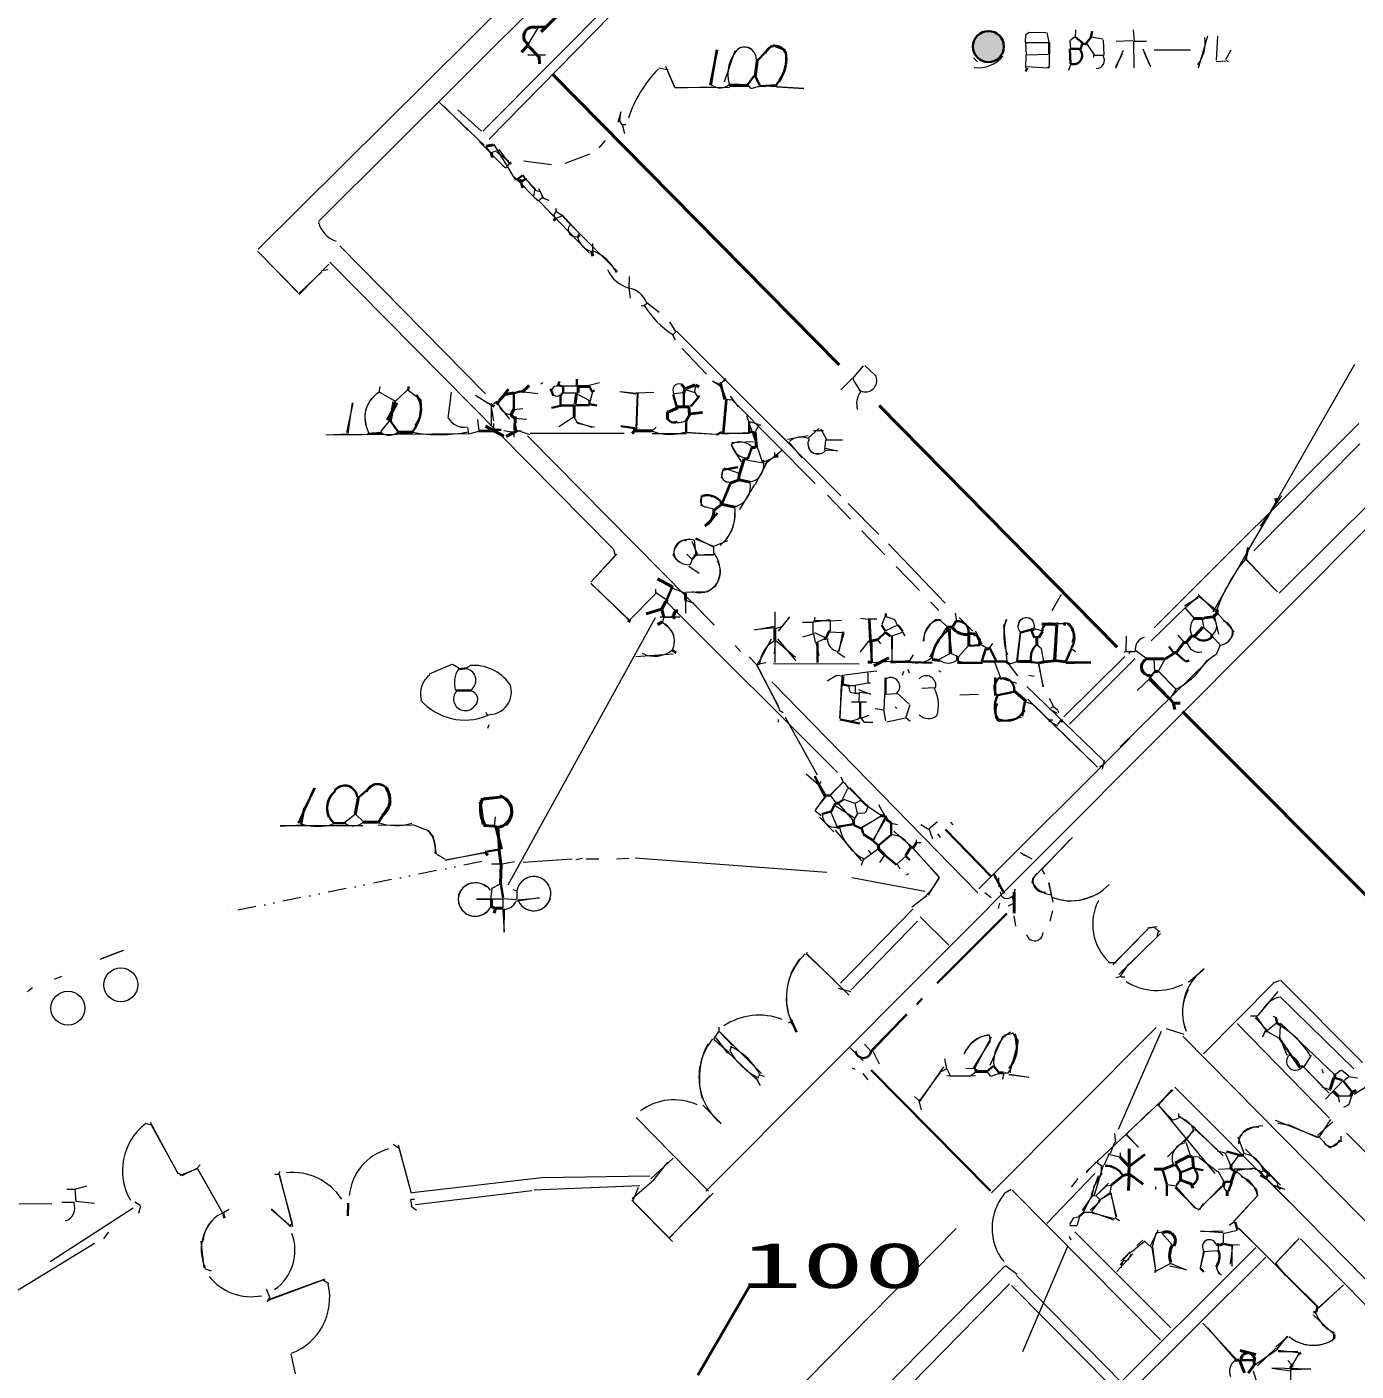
# Model space of a CAD drawing. Header units: millimetres. Extents: x -23299 to 140949, y -27274 to 87783.
# Drawn here: x 63551 to 81424, y 36612 to 54684 of the extents above; entities that cross this region are included whole.
import ezdxf

# ---------------------------------------------------------------- set-up
doc = ezdxf.new("R2010")
doc.units = ezdxf.units.MM
doc.linetypes.add('DASHED', pattern=[666.674799, 446.523571, -220.151228])
doc.linetypes.add('PHANTOM', pattern=[620.047203, 246.784465, -124.420913, 0, -124.420913, 0, -124.420913])
for name, color, linetype, lineweight in [('A_DASHED', 8, 'DASHED', 18), ('A_MED', 9, 'CONTINUOUS', 20), ('A_THIN', 8, 'CONTINUOUS', 15), ('CHECK', 2, 'CONTINUOUS', 35), ('L_PHANTOM', 34, 'PHANTOM', 9), ('P_NOMARK', 6, 'CONTINUOUS', 35), ('P_R', 5, 'CONTINUOUS', 40), ('P_R_MARK', 5, 'CONTINUOUS', 25), ('P_SIZE', 140, 'CONTINUOUS', 13), ('SYM', 4, 'CONTINUOUS', 25), ('TEXT_SHAPE', 7, 'CONTINUOUS', 30)]:
    doc.layers.add(name, color=color, linetype=linetype, lineweight=lineweight)
doc.styles.add('JP', font='msgothic.ttc')

msp = doc.modelspace()

# ---------------------------------------------------------------- hatches: boundary and pattern name
at = {"layer": 'TEXT_SHAPE'}
h = msp.add_hatch(color=7, dxfattribs=at)
h.dxf.hatch_style = 1
edge = h.paths.add_edge_path()
edge.add_arc((76480, 54419), 209, 0, 360)

# ---------------------------------------------------------------- linework, layer by layer
at = {"layer": 'A_DASHED', "lineweight": 15}
for p, q in [((69168, 53610), (70631, 52138)), ((74315, 48388), (75814, 46836))]:
    msp.add_line(p, q, dxfattribs=at)
at = {"layer": 'A_MED', "lineweight": 20}
for p, q in [((70422, 54673), (70302, 54470)), ((73070, 54362), (72925, 53940)), ((78708, 54374), (79199, 54374)), ((72172, 54101), (72053, 54129)), ((72139, 54155), (72264, 53868)), ((72264, 53868), (72169, 54086)), ((72269, 53867), (72761, 53879)), ((72997, 53867), (72269, 53870)), ((73249, 53895), (73282, 53861)), ((73287, 53857), (73407, 53886)), ((73400, 53896), (73997, 53862)), ((73640, 53878), (73996, 53858)), ((71538, 53541), (71499, 53398)), ((71534, 53541), (71518, 53422)), ((71519, 53420), (71553, 53369)), ((71555, 53371), (71606, 53371)), ((71556, 53371), (71585, 53250)), ((69716, 53075), (69784, 52990)), ((70124, 52623), (69834, 53105)), ((69942, 52825), (69991, 52788)), ((70228, 52884), (70603, 52836)), ((70187, 52638), (70215, 52520)), ((70220, 52694), (70253, 52643)), ((70383, 52489), (70451, 52473)), ((71115, 51642), (70440, 52340)), ((70479, 52388), (70445, 52354)), ((70481, 52396), (70569, 52351)), ((70485, 52388), (70570, 52353)), ((70657, 52249), (70673, 52198)), ((70633, 52162), (70653, 52112)), ((70745, 52153), (70865, 52019)), ((70991, 51894), (70747, 52159)), ((71158, 51771), (71158, 51669)), ((67609, 51495), (67213, 51087)), ((71643, 51174), (71662, 51039)), ((73978, 48898), (72675, 50203)), ((72772, 49926), (72870, 49861)), ((72772, 49921), (72875, 49875)), ((68293, 49774), (68497, 49658)), ((68667, 49807), (68493, 49641)), ((68679, 49800), (68853, 49672)), ((69258, 49773), (69211, 49424)), ((71522, 49781), (71742, 49758)), ((71523, 49784), (71741, 49752)), ((71756, 49762), (71741, 49285)), ((71764, 49757), (71748, 49268)), ((72386, 49766), (72250, 49751)), ((72417, 49804), (72520, 49772)), ((72525, 49781), (72576, 49696)), ((73009, 49721), (73114, 49575)), ((67933, 49627), (67849, 49229)), ((67926, 49628), (67866, 49220)), ((69247, 49695), (69211, 49424)), ((72574, 49692), (72500, 49612)), ((74152, 48546), (73033, 49669)), ((68424, 49383), (68308, 49244)), ((73436, 48845), (73231, 49455)), ((73267, 49378), (73385, 49341)), ((69487, 49212), (67572, 49195)), ((67878, 49210), (67572, 49195)), ((67877, 49210), (68131, 49203)), ((69625, 49243), (69489, 49211)), ((71583, 49218), (70317, 49218)), ((72892, 49221), (73265, 49223)), ((72897, 49212), (73265, 49232)), ((74056, 49154), (74201, 49283)), ((74129, 49256), (74264, 49256)), ((74228, 49276), (74303, 49135)), ((73016, 49071), (73155, 48839)), ((73322, 49106), (73032, 49092)), ((73713, 48993), (73475, 48807)), ((74289, 49133), (74277, 48996)), ((74280, 48999), (74450, 48989)), ((74290, 49021), (74450, 48983)), ((74293, 49132), (74518, 49132)), ((74297, 49132), (74518, 49132)), ((81474, 49079), (80047, 47640)), ((73243, 48861), (73429, 48827)), ((73494, 48817), (73346, 48531)), ((73606, 48901), (73468, 48838)), ((72910, 48724), (72885, 48623)), ((73130, 48682), (72929, 48751)), ((73333, 48534), (73132, 48196)), ((72617, 48383), (72619, 48247)), ((74596, 48278), (75008, 47860)), ((80347, 48283), (79988, 47677)), ((80422, 48379), (80136, 47974)), ((72633, 48246), (72788, 48205)), ((72494, 47769), (72571, 47579)), ((72525, 47787), (72546, 47584)), ((72535, 47800), (72784, 47705)), ((72544, 47813), (72777, 47695)), ((72970, 47775), (72785, 47699)), ((72499, 47531), (72464, 47446)), ((72783, 47584), (72520, 47584)), ((72783, 47589), (72546, 47581)), ((72784, 47703), (72783, 47601)), ((72453, 47436), (72590, 47338)), ((72818, 47171), (72700, 47084)), ((72010, 47065), (71661, 46716)), ((72007, 47067), (71662, 46715)), ((72002, 47124), (72002, 47073)), ((72222, 47141), (72406, 47069)), ((72696, 47090), (72408, 47081)), ((77460, 47055), (77335, 46834)), ((72408, 46971), (72407, 46801)), ((79125, 46875), (78668, 46430)), ((79126, 46873), (78668, 46430)), ((70022, 43149), (72002, 46746)), ((72330, 46750), (72068, 46750)), ((72119, 46750), (72237, 46750)), ((74762, 46736), (74864, 46722)), ((74863, 46726), (74981, 46728)), ((74868, 46715), (74883, 46426)), ((75089, 46754), (75046, 46648)), ((75250, 46635), (75098, 46565)), ((75103, 46757), (75221, 46717)), ((75223, 46711), (75257, 46632)), ((75931, 46614), (75830, 46706)), ((76035, 46801), (76052, 46698)), ((76089, 46742), (76264, 46566)), ((76682, 46646), (76726, 46153)), ((76727, 46714), (76691, 46647)), ((79356, 46732), (79372, 46613)), ((79509, 46791), (79572, 46518)), ((75178, 46494), (75180, 46154)), ((75184, 46490), (75182, 46153)), ((75325, 46549), (75358, 46497)), ((75909, 46601), (75687, 46209)), ((76301, 46564), (76392, 46391)), ((76908, 46545), (76860, 46155)), ((76911, 46545), (76867, 46154)), ((79025, 46506), (79111, 46406)), ((79369, 46612), (79488, 46512)), ((79492, 46482), (79593, 46379)), ((74871, 46431), (74753, 46277)), ((74912, 46426), (74911, 46153)), ((74993, 46440), (75029, 46390)), ((76218, 46373), (76073, 46212)), ((76374, 46384), (76459, 46334)), ((76536, 46393), (76484, 46326)), ((77134, 46378), (77195, 46326)), ((77189, 46322), (77223, 46151)), ((78462, 46302), (78598, 46202)), ((72239, 46252), (71737, 46215)), ((73590, 46127), (74741, 46119)), ((75467, 46241), (75416, 46155)), ((75975, 46263), (75820, 46181)), ((75981, 46260), (76063, 46222)), ((76561, 46149), (76642, 45933)), ((76877, 46150), (76773, 46122)), ((78703, 46187), (78712, 46016)), ((76637, 45934), (76860, 45863)), ((78647, 45921), (78481, 45764)), ((78755, 46035), (79000, 45787)), ((78763, 46023), (78997, 45783)), ((76094, 45704), (76349, 45713)), ((76620, 45344), (76927, 45405)), ((77296, 45370), (77347, 45370)), ((77449, 45387), (77448, 45353)), ((68233, 44514), (68386, 44466)), ((74225, 44538), (74207, 44504)), ((74525, 44530), (74350, 44356)), ((74521, 44529), (74355, 44356)), ((74539, 44525), (74604, 44439)), ((74291, 44348), (74152, 44155)), ((74299, 44345), (74155, 44164)), ((74358, 44348), (74431, 44249)), ((74584, 44442), (74516, 44306)), ((74531, 44300), (74683, 44249)), ((74611, 44447), (74763, 44294)), ((74616, 44452), (74767, 44298)), ((67968, 44102), (67827, 43990)), ((67974, 44096), (68078, 43997)), ((74147, 44149), (74232, 44083)), ((74359, 44128), (74447, 43926)), ((74722, 44107), (74669, 44023)), ((74817, 44114), (74716, 44110)), ((74858, 44194), (74825, 44114)), ((68274, 43952), (68735, 43958)), ((74209, 44058), (74401, 43864)), ((75068, 44092), (74774, 43921)), ((75173, 43978), (75258, 43960)), ((75794, 43998), (75682, 43905)), ((69013, 43788), (69056, 43567)), ((74418, 43886), (74775, 43474)), ((75679, 43906), (75730, 43770)), ((69058, 43562), (69173, 43498)), ((69058, 43562), (69173, 43498)), ((69177, 43482), (69715, 43589)), ((69177, 43484), (69720, 43585)), ((75000, 43636), (74804, 43489)), ((76907, 43584), (77063, 43500)), ((69800, 43431), (69919, 43431)), ((74802, 43497), (74767, 43412)), ((75083, 43551), (75017, 43448)), ((75370, 43537), (75253, 43432)), ((75254, 43430), (75289, 43363)), ((69802, 43091), (69787, 42954)), ((70085, 43087), (70136, 43071)), ((70137, 43074), (70137, 42955)), ((77318, 43021), (77338, 42971)), ((69951, 42955), (69950, 42836)), ((76837, 42902), (76837, 42817)), ((78190, 42115), (78627, 42557)), ((78794, 42494), (78234, 41945)), ((78621, 42567), (78751, 42590)), ((74045, 42240), (74027, 42207)), ((78095, 42104), (78196, 42104)), ((79382, 42016), (79171, 41838)), ((74632, 41712), (74466, 41754)), ((80403, 41644), (81395, 40675)), ((73821, 41306), (73787, 41288)), ((73825, 41305), (73902, 41174)), ((78734, 41234), (76520, 39007)), ((78871, 41219), (79110, 41142)), ((81066, 40013), (79826, 41287)), ((80354, 41292), (80235, 41191)), ((80401, 41251), (80392, 41098)), ((81134, 40601), (80409, 41289)), ((72816, 41091), (72970, 40887)), ((72874, 41169), (73427, 40612)), ((78802, 41176), (78227, 39859)), ((79093, 41117), (83299, 36852)), ((80202, 41185), (80164, 41102)), ((80237, 41174), (80389, 41088)), ((80397, 41099), (80494, 40859)), ((72985, 40892), (73356, 40539)), ((80818, 40858), (80720, 40702)), ((73353, 40567), (73410, 40451)), ((73354, 40554), (73412, 40452)), ((81013, 40267), (81245, 40513)), ((81138, 40602), (81221, 40657)), ((81228, 40662), (81329, 40576)), ((81325, 40568), (81258, 40516)), ((81324, 40573), (81443, 40557)), ((78943, 40392), (78767, 40193)), ((81183, 40314), (81198, 40228)), ((81187, 40314), (81356, 40314)), ((72640, 40189), (72885, 39942)), ((79531, 39270), (78766, 40191)), ((65230, 39919), (65146, 39942)), ((78632, 40089), (78325, 39786)), ((78952, 39987), (79038, 40012)), ((79034, 40077), (79034, 40026)), ((65591, 39259), (65230, 39911)), ((79834, 39763), (79920, 39535)), ((68542, 39654), (68718, 39003)), ((78175, 39689), (78116, 39533)), ((79135, 39691), (79198, 39503)), ((78115, 39523), (78251, 39491)), ((79218, 39499), (79320, 39495)), ((79555, 39575), (79674, 39542)), ((79662, 39543), (79729, 39390)), ((79840, 39505), (79753, 39388)), ((65579, 39276), (65646, 39241)), ((77900, 38964), (78026, 39386)), ((79565, 39306), (79651, 39154)), ((79742, 39330), (79572, 39321)), ((80030, 39327), (79786, 39328)), ((80031, 39337), (79825, 39310)), ((79825, 39291), (80084, 39060)), ((80252, 39260), (80270, 39227)), ((64089, 39059), (64191, 39059)), ((64359, 39097), (64192, 39055)), ((64194, 39059), (64211, 38889)), ((78877, 39122), (79012, 39102)), ((79656, 39054), (79689, 39036)), ((80304, 39115), (80468, 39059)), ((80368, 39123), (80368, 39089)), ((64021, 38885), (64190, 38882)), ((64208, 38896), (64462, 38868)), ((72231, 38356), (71708, 38884)), ((72740, 38975), (72192, 38402)), ((77884, 38984), (77742, 38771)), ((77869, 38975), (77757, 38758)), ((78123, 39003), (78204, 38687)), ((80100, 38967), (79777, 38625)), ((80098, 38968), (79780, 38622)), ((77775, 38749), (77877, 38749)), ((76046, 38528), (70816, 33226)), ((78762, 38508), (78650, 38287)), ((79332, 38488), (79636, 38499)), ((79333, 38496), (79638, 38477)), ((79826, 38501), (79638, 38457)), ((79787, 38617), (79718, 38568)), ((78732, 38462), (78677, 38271)), ((78823, 38480), (78738, 38465)), ((78814, 38468), (78956, 38304)), ((79637, 38460), (79636, 38318)), ((79637, 38460), (79636, 38323)), ((76945, 36874), (77550, 38293)), ((78489, 38285), (78419, 38219)), ((78679, 38274), (78728, 37968)), ((78686, 38279), (78727, 37967)), ((79380, 38219), (79326, 38001)), ((79371, 38220), (79328, 38000)), ((79569, 38230), (79365, 38218)), ((79569, 38306), (79568, 38238)), ((79763, 38305), (79731, 38050)), ((79755, 38302), (79754, 38017)), ((65938, 37992), (66030, 37962)), ((78720, 37966), (78720, 37932)), ((78929, 38059), (78728, 37951)), ((78922, 38064), (79139, 37972)), ((79549, 38000), (79581, 37914)), ((66801, 37568), (67521, 37835)), ((67528, 37842), (67613, 37792)), ((81253, 37772), (80918, 37460)), ((66809, 37595), (66777, 37543)), ((81209, 37728), (80912, 37462)), ((80848, 37368), (81135, 37100)), ((81142, 37092), (81093, 37014)), ((80375, 36892), (80648, 36861)), ((80375, 36877), (80642, 36877)), ((80506, 36753), (80557, 36702)), ((80649, 36841), (80568, 36702)), ((80038, 36617), (80110, 36385)), ((80289, 36654), (80545, 36617)), ((80815, 36639), (80289, 36650)), ((80544, 36638), (80543, 36383)), ((80555, 36632), (80814, 36645))]:
    msp.add_line(p, q, dxfattribs=at)
for centre, radius, start, end in [((73202, 54256), 157, 49.2599, 139.4691), ((73197, 54251), 161, 1.4313, 119.2168), ((73459, 54045), 484, 134.5022, 195.6899), ((67825, 52151), 366, 194.5853, 251.3285), ((71206, 51920), 259, 194.3556, 255.5876), ((70941, 51117), 599, 25.9594, 68.4942), ((72320, 49800), 85.2, 68.1655, 218.0974), ((68493, 49431), 399, 121.8663, 210.4874), ((68491, 49439), 395, 140.089, 197.4655), ((69426, 49540), 237, 210.0977, 280.635), ((69430, 49545), 242, 210.6367, 279.3276), ((72300, 49640), 274, 240.9701, 295.1288), ((68424, 49378), 183, 233.4602, 308.7749), ((69098, 51183), 1981, 259.6448, 281.2092), ((73238, 49103), 214, 185.8924, 259.1953), ((73136, 48867), 237, 45.3467, 115.7722), ((74188, 49078), 136, 150.8733, 318.1685), ((74166, 49055), 108, 175.0961, 292.4699), ((73234, 48786), 225, 281.7211, 13.8908), ((72986, 48661), 94.7, 130.1628, 272.348), ((73004, 48503), 278, 284.4571, 13.8176), ((72691, 48312), 84.4, 34.8888, 265.1926), ((72556, 48121), 516, 307.8729, 2.6232), ((72478, 48158), 599, 322.7958, 6.9603), ((72463, 47703), 251, 204.6788, 269.5173), ((72507, 47376), 367, 326.9064, 39.0896), ((72594, 47360), 283, 249.4023, 31.2051), ((71989, 46424), 269, 334.643, 66.4322), ((72025, 46434), 234, 349.747, 62.7512), ((75964, 46404), 362, 123.7357, 176.5919), ((75861, 46463), 250, 93.8554, 188.4591), ((76988, 46628), 112, 343.4285, 227.4957), ((76994, 46627), 114, 38.6092, 178.9586), ((79409, 46591), 215, 138.7302, 206.9269), ((79405, 46629), 145, 304.1918, 50.268), ((79564, 46583), 214, 276.4245, 349.4299), ((71994, 46600), 376, 243.1128, 309.5173), ((79311, 46440), 162, 191.1741, 284.5534), ((75939, 46336), 204, 235.5451, 306.709), ((76245, 46614), 485, 247.6656, 288.7126), ((67942, 44131), 190, 235.7712, 314.0171), ((68518, 44649), 703, 249.8698, 287.4841), ((74415, 44091), 168, 178.7962, 279.7123), ((75084, 44055), 622, 192.1806, 242.7847), ((70366, 43031), 230, 203.672, 169.3882), ((77222, 43193), 143, 131.2533, 280.7362), ((69578, 42953), 226, 48.4581, 312.0478), ((69583, 42958), 231, 167.9387, 333.8836), ((69956, 43010), 192, 268.1407, 338.1061), ((77589, 43585), 651, 255.1101, 296.5072), ((74598, 41638), 834, 141.6855, 193.7863), ((78746, 42512), 782, 237.9923, 296.3497), ((80468, 41303), 345, 102.1692, 155.1286), ((73397, 40548), 850, 68.7339, 123.8498), ((79870, 40315), 1080, 29.8945, 59.9309), ((73807, 41384), 930, 210.573, 241.3014), ((80609, 40778), 120, 144.5617, 314.8368), ((65626, 39309), 790, 127.7579, 210.3484), ((81090, 39744), 112, 201.1042, 348.9452), ((64007, 38808), 188, 289.928, 19.1684), ((79454, 38282), 97.2, 23.1298, 214.1391), ((79449, 38290), 90.6, 21.564, 168.7109), ((80847, 37467), 507, 229.8078, 298.158), ((79905, 36610), 182, 125.9048, 202.8769)]:
    msp.add_arc(centre, radius, start, end, dxfattribs=at)
at = {"layer": 'A_THIN', "lineweight": 15}
for p, q in [((69682, 53284), (73539, 57163)), ((69767, 53175), (73726, 57214)), ((66662, 51694), (71906, 56914)), ((67472, 52067), (70907, 55490)), ((69098, 53666), (69699, 53094)), ((69665, 53281), (69347, 53567)), ((71326, 53158), (71240, 53058)), ((69894, 53028), (69794, 52990)), ((69871, 53006), (70030, 52879)), ((69898, 53034), (70035, 52848)), ((71116, 52972), (70789, 52847)), ((70032, 52841), (69996, 52791)), ((70229, 52669), (70393, 52496)), ((70255, 52646), (70387, 52490)), ((70376, 52487), (70364, 52401)), ((70431, 52511), (70496, 52381)), ((70454, 52470), (70488, 52386)), ((70367, 52395), (70445, 52343)), ((70665, 52200), (70635, 52163)), ((70738, 52141), (70655, 52105)), ((70674, 52204), (70742, 52152)), ((71494, 51394), (70867, 52021)), ((70965, 51893), (70953, 51857)), ((70982, 51883), (70961, 51852)), ((67761, 51740), (69719, 49751)), ((66653, 51671), (67194, 51119)), ((66728, 51593), (67196, 51112)), ((71432, 47673), (67624, 51519)), ((67518, 51393), (67203, 51096)), ((67599, 51418), (67514, 51403)), ((71648, 51328), (71647, 51175)), ((71887, 50966), (71853, 50932)), ((71889, 50978), (72051, 50849)), ((71815, 50937), (71849, 50937)), ((72191, 50718), (72276, 50582)), ((72232, 50543), (72267, 50475)), ((72271, 50579), (72237, 50545)), ((72934, 49945), (72284, 50592)), ((72359, 50363), (72689, 50015)), ((79502, 46818), (81409, 50149)), ((72927, 49934), (72878, 49882)), ((68298, 49849), (68283, 49764)), ((71980, 49770), (71742, 49758)), ((71980, 49769), (71742, 49761)), ((72543, 49864), (72527, 49778)), ((72500, 49613), (72466, 49579)), ((72945, 49679), (73030, 49669)), ((69609, 49406), (69627, 49253)), ((81460, 49350), (78712, 46608)), ((69477, 49299), (69490, 49219)), ((72794, 46646), (70284, 49185)), ((72011, 49303), (71960, 49252)), ((71960, 49218), (72418, 49218)), ((72417, 49232), (72820, 49208)), ((72418, 49235), (72825, 49209)), ((73392, 49332), (73339, 49231)), ((73384, 49336), (73418, 49336)), ((74496, 48381), (73645, 49242)), ((74055, 49187), (73780, 49139)), ((73794, 49105), (73972, 48891)), ((73602, 48962), (73602, 48911)), ((72681, 39033), (82052, 48433)), ((81711, 48384), (80388, 47069)), ((75898, 46937), (75135, 47733)), ((71483, 47597), (71134, 47219)), ((71462, 47578), (71135, 47218)), ((71433, 47671), (71463, 47587)), ((72423, 47596), (72492, 47530)), ((79945, 47528), (80324, 47128)), ((79947, 47521), (80368, 47087)), ((71135, 47201), (71652, 46707)), ((71137, 47203), (71643, 46706)), ((72006, 47080), (72152, 46986)), ((79302, 47010), (79117, 46895)), ((79126, 46875), (79312, 47040)), ((79302, 47055), (79548, 46807)), ((79316, 47028), (79548, 46841)), ((74450, 44659), (72153, 46953)), ((72409, 46975), (72510, 46940)), ((72510, 46938), (72791, 46643)), ((79129, 46864), (79248, 46729)), ((72115, 46751), (72098, 46683)), ((77414, 46673), (77383, 46652)), ((77420, 46664), (77488, 46663)), ((79559, 46802), (79783, 46552)), ((75320, 46544), (75168, 46489)), ((77098, 46595), (77201, 46565)), ((77115, 46488), (77149, 46488)), ((78332, 46493), (78330, 46289)), ((77604, 46321), (77653, 46285)), ((78332, 46292), (78299, 46274)), ((78333, 46289), (78452, 46289)), ((78387, 46287), (78369, 46254)), ((79595, 46370), (79536, 46237)), ((76761, 46109), (76869, 45961)), ((77150, 46129), (77215, 45813)), ((77155, 46134), (77212, 45812)), ((78316, 46221), (77496, 45407)), ((78455, 46195), (77572, 45310)), ((79437, 46166), (78252, 45003)), ((78854, 46179), (78758, 46015)), ((79534, 46240), (79434, 46169)), ((77025, 45969), (77094, 45957)), ((76336, 43043), (73570, 45880)), ((78025, 44828), (76995, 45815)), ((78024, 44828), (76996, 45816)), ((78999, 45774), (78923, 45660)), ((76977, 45612), (77078, 45578)), ((77921, 44758), (77012, 45644)), ((77077, 45575), (77945, 44732)), ((77296, 45659), (77356, 45546)), ((77298, 45660), (77354, 45543)), ((77346, 45543), (77313, 45525)), ((77353, 45547), (77420, 45496)), ((73745, 45406), (74177, 44628)), ((77306, 45510), (77406, 45456)), ((77412, 45486), (77429, 45469)), ((77289, 45357), (77410, 45293)), ((77447, 45354), (77411, 45305)), ((78384, 45127), (76351, 43097)), ((78035, 44822), (78008, 44707)), ((78026, 44826), (78038, 44775)), ((74029, 44643), (74200, 44493)), ((78036, 44769), (77974, 44735)), ((74497, 44604), (74532, 44520)), ((74752, 44277), (74685, 44242)), ((74424, 44210), (74678, 44052)), ((74458, 44244), (74659, 44021)), ((74684, 44248), (74714, 44111)), ((74859, 44207), (75042, 44083)), ((75002, 44229), (75088, 44077)), ((67245, 43954), (66956, 43934)), ((68070, 43944), (66956, 43942)), ((68735, 43960), (68939, 43883)), ((68735, 43960), (68939, 43883)), ((69846, 44062), (69833, 43942)), ((75040, 44073), (74777, 43916)), ((75092, 44034), (74932, 43755)), ((75082, 44042), (74935, 43751)), ((75570, 43959), (75675, 43897)), ((75969, 43992), (76002, 43958)), ((68943, 43884), (69019, 43791)), ((75209, 43870), (75460, 43658)), ((75510, 43754), (75510, 43720)), ((75795, 43836), (75831, 43786)), ((77084, 43242), (77612, 43786)), ((77576, 43755), (77196, 43351)), ((74862, 43615), (74898, 43565)), ((75453, 43651), (75812, 43264)), ((75467, 43644), (75820, 43249)), ((75510, 43720), (75578, 43720)), ((70106, 43461), (69920, 43425)), ((70884, 43497), (70222, 43448)), ((71020, 43503), (70934, 43488)), ((71071, 43499), (71240, 43499)), ((71647, 43506), (71478, 43496)), ((71732, 43514), (74308, 43320)), ((76950, 43553), (77001, 43536)), ((74645, 43247), (75626, 43064)), ((75405, 43297), (75372, 43279)), ((75820, 43252), (75670, 43013)), ((76614, 43243), (76622, 43123)), ((77078, 43244), (77066, 43176)), ((77203, 43345), (77235, 43293)), ((69917, 43160), (69796, 43096)), ((76433, 43048), (76516, 42979)), ((76840, 43091), (76805, 42989)), ((77352, 42919), (77291, 43176)), ((77293, 43176), (77325, 43023)), ((69595, 42955), (69781, 42955)), ((69951, 42955), (69595, 42955)), ((69950, 42968), (70136, 42951)), ((70444, 42975), (70142, 42931)), ((70444, 42972), (70153, 42942)), ((75653, 43000), (75451, 42851)), ((76628, 42902), (76611, 42833)), ((76828, 42902), (76745, 42864)), ((69953, 42819), (69970, 42513)), ((69967, 42827), (69965, 42512)), ((75467, 42827), (74489, 41827)), ((75526, 42663), (74634, 41737)), ((75563, 42721), (75948, 42341)), ((76822, 42731), (76845, 42596)), ((77340, 42799), (77306, 42663)), ((78626, 42558), (78155, 42075)), ((78706, 42582), (78621, 42567)), ((78761, 42531), (78711, 42582)), ((78761, 42527), (78746, 42441)), ((78757, 42527), (78791, 42527)), ((78742, 42440), (78370, 42080)), ((64851, 42269), (64534, 42144)), ((64831, 42261), (64559, 42160)), ((74039, 42215), (74406, 41870)), ((74609, 41665), (74043, 42219)), ((78364, 42086), (78253, 41922)), ((63628, 41764), (63559, 41713)), ((64018, 41916), (63918, 41878)), ((78263, 41917), (78195, 41899)), ((78263, 41915), (78314, 41915)), ((79373, 40876), (80315, 41827)), ((80311, 41834), (80395, 41865)), ((80407, 41867), (81511, 40762)), ((80373, 41716), (80094, 41384)), ((80006, 41387), (80090, 41387)), ((72857, 41235), (72856, 41167)), ((80065, 41361), (80234, 41191)), ((80079, 41378), (80216, 41188)), ((80310, 41385), (80343, 41367)), ((72847, 41173), (72782, 41069)), ((72793, 41071), (72996, 40898)), ((72865, 41175), (73037, 40991)), ((73021, 40981), (73004, 40913)), ((74621, 40958), (74794, 40784)), ((74816, 41010), (74903, 40910)), ((74926, 40914), (75011, 40744)), ((74649, 40689), (74682, 40671)), ((80706, 40712), (81062, 40347)), ((80714, 40706), (80969, 40441)), ((80965, 40671), (80981, 40619)), ((73376, 40569), (73393, 40552)), ((73411, 40591), (73378, 40573)), ((73414, 40592), (73465, 40576)), ((74790, 40612), (74859, 40529)), ((77796, 39293), (78963, 40392)), ((78985, 40430), (80524, 38890)), ((80965, 40432), (81083, 40391)), ((81361, 40313), (81327, 40194)), ((81603, 40459), (81398, 40332)), ((78759, 40191), (78949, 39997)), ((81324, 40191), (81256, 40156)), ((65208, 39959), (65578, 39278)), ((72716, 39032), (71743, 40024)), ((79051, 40042), (79260, 39881)), ((80335, 39984), (80913, 39758)), ((80373, 39944), (80508, 39924)), ((81112, 39963), (80905, 39779)), ((81080, 39996), (80929, 39762)), ((78174, 39805), (78189, 39686)), ((78334, 39801), (78495, 39621)), ((78335, 39784), (78496, 39623)), ((79247, 39849), (78889, 39491)), ((79239, 39854), (79111, 39690)), ((79249, 39869), (79560, 39586)), ((79258, 39874), (79637, 39508)), ((80509, 39927), (80907, 39755)), ((80913, 39769), (81063, 39620)), ((81218, 39770), (81218, 39719)), ((81293, 39811), (82457, 38637)), ((68475, 39665), (68560, 39605)), ((68555, 39602), (68698, 39087)), ((80406, 39110), (79938, 39594)), ((81069, 39615), (81214, 39708)), ((81215, 39716), (81232, 39699)), ((72240, 39477), (71942, 39196)), ((72164, 39420), (71975, 39183)), ((77930, 39427), (77794, 39277)), ((77946, 39411), (77995, 39375)), ((77947, 39447), (77947, 39413)), ((78106, 39537), (78038, 39384)), ((78253, 39549), (78253, 39498)), ((79315, 39486), (79562, 39296)), ((65840, 39330), (65606, 39241)), ((65648, 39245), (65833, 39335)), ((65882, 39385), (65833, 39333)), ((65843, 39335), (66180, 38740)), ((65845, 39334), (66182, 38739)), ((66885, 39262), (66936, 39262)), ((66951, 39297), (66933, 39264)), ((66940, 39263), (67116, 38598)), ((66942, 39260), (67124, 38557)), ((71928, 39234), (70476, 39209)), ((77913, 39271), (77266, 38596)), ((77954, 39239), (77860, 38979)), ((78004, 39273), (77904, 39105)), ((77998, 39379), (77997, 39277)), ((80032, 39347), (80149, 39295)), ((80299, 39110), (80143, 39289)), ((80184, 39309), (80150, 39291)), ((80278, 39236), (80377, 39131)), ((70476, 39211), (68730, 39010)), ((68778, 38853), (70340, 39041)), ((71791, 39103), (70373, 39047)), ((71980, 39180), (71688, 38928)), ((71772, 39082), (71695, 38894)), ((76785, 39053), (76688, 38994)), ((76799, 39044), (78796, 37034)), ((77684, 39202), (77594, 39087)), ((77896, 39108), (77873, 38971)), ((78096, 39139), (77921, 38963)), ((78062, 39098), (77927, 38972)), ((78132, 39109), (78064, 39097)), ((78129, 39107), (78111, 39005)), ((78725, 39089), (78725, 39055)), ((78985, 39081), (79280, 38792)), ((78999, 39094), (79246, 38814)), ((79299, 38777), (79615, 39098)), ((79631, 39098), (79466, 38941)), ((79642, 39090), (79659, 39057)), ((80086, 39056), (80100, 38971)), ((80215, 39206), (82700, 36676)), ((65004, 38890), (65075, 38844)), ((68711, 38921), (68721, 38836)), ((68713, 38922), (68764, 38922)), ((71685, 38911), (72182, 38409)), ((72778, 39006), (72189, 38405)), ((77981, 38897), (77850, 38778)), ((77983, 38916), (77868, 38756)), ((77928, 38971), (77979, 38919)), ((78117, 38996), (77962, 38900)), ((78115, 39004), (77982, 38915)), ((78127, 39007), (78192, 38683)), ((79322, 38785), (79374, 38864)), ((64979, 38804), (63866, 38080)), ((65077, 38836), (65051, 38731)), ((66273, 38785), (66188, 38735)), ((66836, 38790), (67105, 38555)), ((67071, 38573), (66838, 38792)), ((68720, 38831), (68790, 38776)), ((77706, 38685), (77621, 38670)), ((77676, 38578), (77707, 38681)), ((77874, 38740), (78177, 38666)), ((77877, 38751), (78168, 38644)), ((78179, 38677), (78244, 38639)), ((79248, 38814), (79315, 38785)), ((67123, 38591), (67072, 38563)), ((77618, 38667), (77571, 38582)), ((77577, 38568), (77673, 38569)), ((80910, 37480), (79843, 38533)), ((80907, 37472), (79848, 38535)), ((64459, 38326), (62506, 37134)), ((64647, 38479), (64579, 38393)), ((65888, 38359), (65932, 38002)), ((77568, 38425), (77589, 38376)), ((77643, 38485), (78933, 37196)), ((78558, 38371), (78476, 38299)), ((78575, 38350), (78491, 38281)), ((78573, 38362), (78672, 38274)), ((79559, 38333), (79589, 38312)), ((79755, 38313), (79857, 38309)), ((80346, 38069), (80660, 38395)), ((80609, 38351), (80349, 38066)), ((80676, 38392), (82556, 36480)), ((76719, 34926), (80077, 38276)), ((80209, 38143), (76880, 34832)), ((78205, 37950), (78420, 38187)), ((78386, 38216), (78261, 38091)), ((78371, 38197), (78291, 38108)), ((78393, 38182), (78354, 38100)), ((78412, 38226), (78378, 38192)), ((74223, 35519), (76701, 38025)), ((76711, 38031), (76868, 37915)), ((78275, 38072), (78253, 38041)), ((78263, 38034), (78263, 38000)), ((78283, 38067), (78265, 38033)), ((78295, 38103), (78277, 38070)), ((78348, 38097), (78297, 38097)), ((78914, 38027), (79143, 37980)), ((80340, 38062), (80470, 37897)), ((67557, 37847), (66816, 37578)), ((76763, 37787), (74817, 35803)), ((79064, 35650), (76859, 37897)), ((66768, 37717), (66818, 37598)), ((76790, 37765), (78140, 36403)), ((79365, 37255), (79830, 36755)), ((79425, 37196), (79804, 36762)), ((80508, 37074), (80344, 36936)), ((80498, 37080), (80360, 36906)), ((80369, 36903), (80061, 36693)), ((80351, 36924), (80100, 36682)), ((67098, 36842), (67158, 36577))]:
    msp.add_line(p, q, dxfattribs=at)
for centre in [(64814, 41806), (64103, 41492)]:
    msp.add_circle(centre, 228, dxfattribs=at)
for centre, radius, start, end in [((73245, 52939), 1686, 135.5056, 162.154), ((72875, 54046), 182, 232.2209, 313.2055), ((70929, 51961), 98.8, 147.434, 283.935), ((71763, 51598), 440, 203.7778, 254.6643), ((71585, 50858), 321, 20.7156, 78.9894), ((72877, 51560), 1198, 211.2187, 237.7473), ((72198, 49907), 700, 250.0379, 288.0485), ((73965, 48925), 245, 66.8895, 129.7211), ((72454, 47586), 208, 69.4889, 175.9341), ((72408, 47623), 158, 83.1281, 250.8092), ((81754, 46061), 2339, 140.8683, 160.2654), ((79606, 46541), 157, 293.7206, 78.9169), ((78625, 46311), 173, 106.2534, 187.3247), ((78552, 46676), 1002, 296.1024, 330.1461), ((67456, 44643), 708, 252.8556, 287.6922), ((68724, 43637), 323, 348.3242, 48.5195), ((75162, 43526), 298, 24.0619, 88.0528), ((70367, 43031), 230, 230.696, 144.4063), ((75033, 43638), 878, 302.7738, 333.1218), ((69586, 42929), 248, 37.2492, 161.3162), ((77344, 43328), 309, 209.411, 265.4503), ((77591, 43639), 704, 249.1735, 316.5443), ((78581, 42619), 699, 152.8923, 226.4289), ((77103, 42511), 113, 195.2537, 0.0214), ((74567, 41634), 805, 133.2561, 203.9923), ((79813, 41441), 723, 126.8337, 200.9959), ((79712, 41437), 623, 150.8927, 200.5483), ((73396, 40565), 808, 140.5666, 230.6779), ((73575, 40550), 982, 151.9563, 195.8459), ((72644, 40201), 860, 26.77, 63.9534), ((80468, 40650), 214, 14.7922, 82.7739), ((72251, 39506), 754, 65.6419, 126.5992), ((78971, 39735), 297, 24.2863, 77.6692), ((80071, 39663), 230, 79.0333, 178.7832), ((80169, 39485), 423, 90.0049, 138.0299), ((68608, 38901), 726, 105.6497, 174.317), ((79157, 39474), 208, 100.6845, 203.7831), ((79866, 39210), 330, 17.6084, 81.8034), ((67121, 38495), 789, 32.8487, 96.0445), ((79774, 38911), 332, 10.3952, 71.7441), ((66369, 38323), 454, 115.6916, 175.4702), ((66477, 38250), 581, 133.1837, 204.9873), ((66509, 38237), 647, 305.1781, 20.3378), ((79675, 38019), 127, 132.0831, 240.8314), ((66569, 38343), 730, 218.8181, 281.0585), ((66825, 37599), 798, 290.7864, 13.1209), ((81303, 37542), 447, 198.2699, 246.9614), ((80846, 37462), 503, 229.5282, 303.5367)]:
    msp.add_arc(centre, radius, start, end, dxfattribs=at)
at = {"layer": 'CHECK', "lineweight": 15}
for p, q in [((70289, 54307), (70526, 54307)), ((70179, 52609), (70193, 52600)), ((70183, 52663), (70183, 52663)), ((70219, 52615), (70219, 52615)), ((70238, 52666), (70238, 52666))]:
    msp.add_line(p, q, dxfattribs=at)
at = {"layer": 'CHECK', "lineweight": 40}
msp.add_line((80344, 48348), (80357, 48281), dxfattribs=at)
at = {"layer": 'CHECK', "lineweight": 30}
for p, q in [((79974, 47685), (79943, 47532)), ((67869, 38871), (67868, 38700)), ((66189, 38735), (66207, 38667))]:
    msp.add_line(p, q, dxfattribs=at)
at = {"layer": 'L_PHANTOM', "lineweight": 15}
msp.add_line((69669, 43463), (66178, 42769), dxfattribs=at)
at = {"layer": 'P_NOMARK', "lineweight": 40}
msp.add_line((76828, 43053), (76827, 42769), dxfattribs=at)
at = {"layer": 'P_NOMARK', "lineweight": 30}
for p, q in [((76728, 42766), (75790, 41830)), ((74905, 40657), (76510, 39035))]:
    msp.add_line(p, q, dxfattribs=at)
at = {"layer": 'P_R', "lineweight": 40}
for p, q in [((70623, 54044), (74472, 50142)), ((78212, 46343), (75012, 49592)), ((78971, 45590), (78985, 45505)), ((78974, 45591), (79059, 45591)), ((79091, 45480), (82262, 42300)), ((72575, 36556), (73261, 37745))]:
    msp.add_line(p, q, dxfattribs=at)
at = {"layer": 'P_R_MARK', "lineweight": 20}
for p, q in [((74651, 49954), (74802, 50126)), ((74820, 50130), (74973, 49989)), ((74647, 49958), (74495, 49804)), ((74657, 49949), (74759, 49780))]:
    msp.add_line(p, q, dxfattribs=at)
for centre, radius, start, end in [((74825, 49931), 155, 246.0802, 19.9343), ((74968, 49620), 260, 142.9024, 197.9954)]:
    msp.add_arc(centre, radius, start, end, dxfattribs=at)
at = {"layer": 'SYM', "lineweight": 15}
for p, q in [((69267, 46110), (68962, 45984)), ((69361, 46063), (69275, 46113)), ((69506, 46089), (69472, 46071)), ((69723, 45473), (69743, 45424)), ((69761, 45303), (69745, 45251))]:
    msp.add_line(p, q, dxfattribs=at)
at = {"layer": 'SYM', "lineweight": 30}
for p, q in [((69474, 46065), (69355, 46049)), ((69319, 45763), (69523, 45763))]:
    msp.add_line(p, q, dxfattribs=at)
at = {"layer": 'SYM', "lineweight": 20}
for centre, radius, start, end in [((77386, 46505), 700, 162.3263, 201.9219), ((69560, 45510), 590, 35.0925, 95.2869), ((69629, 45868), 330, 146.0851, 198.6276), ((69431, 45899), 158, 303.8906, 76.2603), ((69445, 45649), 157, 137.7597, 328.033), ((69494, 45640), 120, 319.4124, 77.1517), ((69759, 45744), 307, 266.8763, 20.1462)]:
    msp.add_arc(centre, radius, start, end, dxfattribs=at)
at = {"layer": 'SYM', "lineweight": 15}
for centre, radius, start, end in [((69158, 45724), 315, 127.1573, 194.801), ((69439, 46152), 787, 221.0494, 292.548), ((76729, 43057), 91.7, 180.7392, 319.7718), ((77251, 38535), 722, 140.982, 218.5345)]:
    msp.add_arc(centre, radius, start, end, dxfattribs=at)
at = {"layer": 'SYM', "lineweight": 30}
msp.add_arc((74797, 40926), 106, 187.2964, 352.3957, dxfattribs=at)
at = {"layer": 'TEXT_SHAPE', "lineweight": 40}
for p, q in [((70664, 54817), (70466, 54620)), ((70528, 54684), (70409, 54680)), ((70284, 54431), (70201, 54344)), ((70290, 54477), (70289, 54426)), ((70293, 54430), (70431, 54286)), ((70439, 54290), (70442, 54188)), ((73373, 54255), (73343, 54016)), ((72997, 53905), (73251, 53895)), ((72997, 53898), (73247, 53898)), ((69725, 53079), (69826, 53099)), ((69793, 52997), (69811, 52929)), ((70063, 52859), (70030, 52841)), ((70249, 52637), (70199, 52601)), ((70654, 52110), (70636, 52076)), ((71142, 51669), (71160, 51601)), ((72352, 49881), (72402, 49812)), ((72926, 49946), (72943, 49929)), ((70027, 49815), (69867, 49609)), ((69977, 49743), (69908, 49664)), ((70099, 49766), (69980, 49741)), ((70303, 49865), (70210, 49772)), ((70940, 49763), (70925, 49610)), ((70964, 49848), (70963, 49763)), ((70964, 49848), (71116, 49848)), ((72399, 49815), (72383, 49763)), ((72535, 49874), (72416, 49824)), ((72540, 49866), (72589, 49846)), ((68526, 49629), (68400, 49396)), ((68486, 49645), (68438, 49372)), ((70099, 49541), (70063, 49474)), ((70912, 49592), (70911, 49439)), ((72305, 49565), (72171, 49506)), ((72301, 49575), (72385, 49575)), ((72385, 49575), (72453, 49575)), ((72450, 49575), (72463, 49472)), ((70060, 49469), (70111, 49418)), ((70115, 49446), (70114, 49267)), ((72166, 49507), (72166, 49405)), ((72466, 49475), (72415, 49390)), ((72637, 49502), (72469, 49480)), ((68538, 49235), (68742, 49235)), ((69826, 49251), (69623, 49252)), ((69717, 49316), (69962, 49184)), ((70147, 49260), (69997, 49179)), ((71719, 49255), (71689, 49218)), ((71723, 49286), (71723, 49252)), ((71723, 49252), (71960, 49252)), ((73342, 49235), (73360, 49031)), ((73298, 49030), (73348, 49030)), ((73194, 48877), (73135, 48670)), ((73195, 48877), (73246, 48877)), ((73432, 48843), (73466, 48843)), ((73602, 48911), (73653, 48911)), ((73127, 48673), (73126, 48605)), ((73130, 48594), (72994, 48544)), ((73124, 48596), (73277, 48563)), ((72889, 48263), (72792, 48188)), ((72888, 48298), (72888, 48264)), ((72888, 48268), (73073, 48227)), ((72030, 47266), (72216, 47164)), ((72222, 47175), (72222, 47141)), ((72154, 46988), (72153, 46954)), ((72408, 47073), (72408, 46971)), ((72084, 46855), (71879, 46794)), ((72144, 46959), (72083, 46853)), ((72088, 46853), (72115, 46749)), ((72272, 46835), (72237, 46750)), ((72271, 46835), (72305, 46835)), ((79556, 46850), (79555, 46799)), ((71659, 46717), (71641, 46683)), ((72099, 46687), (72031, 46652)), ((72236, 46748), (72270, 46730)), ((76045, 46700), (75996, 46614)), ((77400, 46656), (77200, 46656)), ((77402, 46647), (77370, 46170)), ((77398, 46650), (77374, 46170)), ((79250, 46731), (79352, 46731)), ((79504, 46751), (79385, 46739)), ((79554, 46801), (79504, 46748)), ((73609, 46596), (73608, 46426)), ((74269, 46460), (74303, 46460)), ((74996, 46446), (74911, 46431)), ((75098, 46543), (75164, 46491)), ((75929, 46613), (75997, 46613)), ((75929, 46613), (75929, 46562)), ((76217, 46511), (76216, 46374)), ((77099, 46594), (77066, 46576)), ((77132, 46476), (77131, 46374)), ((77209, 46556), (77159, 46470)), ((79213, 46494), (79143, 46411)), ((79215, 46493), (79249, 46493)), ((79365, 46615), (79250, 46492)), ((79486, 46510), (79486, 46476)), ((72234, 46306), (72283, 46269)), ((74878, 46426), (74912, 46426)), ((76453, 46323), (76487, 46323)), ((78981, 46265), (78845, 46180)), ((78977, 46272), (79011, 46272)), ((79110, 46410), (79007, 46274)), ((79113, 46408), (79147, 46408)), ((74860, 46145), (74911, 46145)), ((74940, 46094), (75140, 46201)), ((75723, 46180), (75825, 46167)), ((76063, 46221), (76063, 46170)), ((76720, 46147), (76771, 46114)), ((76876, 46153), (77045, 46153)), ((77233, 46149), (77165, 46133)), ((77368, 46161), (77232, 46150)), ((77367, 46164), (77519, 46149)), ((78587, 46187), (78706, 46187)), ((78706, 46187), (78841, 46187)), ((74521, 45949), (74520, 45847)), ((78643, 45925), (78909, 45657)), ((78654, 45948), (78654, 45914)), ((78657, 45918), (78905, 45658)), ((78722, 46016), (78756, 46016)), ((76831, 45754), (76986, 45621)), ((78919, 45656), (78968, 45586)), ((77448, 45353), (77482, 45353)), ((68008, 44334), (67965, 44097)), ((69647, 44272), (69716, 44321)), ((69655, 44298), (69906, 44330)), ((69720, 44312), (69957, 44333)), ((69687, 43959), (69647, 44265)), ((74428, 44247), (74462, 44247)), ((68075, 43994), (68278, 43993)), ((69836, 43939), (69689, 43949)), ((69835, 43938), (69886, 43922)), ((69855, 43932), (69934, 43628)), ((69884, 43925), (69907, 43619)), ((74444, 43924), (74478, 43924)), ((74664, 44026), (74664, 43958)), ((75037, 44077), (75088, 44077)), ((75092, 44078), (75108, 44027)), ((75108, 44030), (75177, 43981)), ((69716, 43585), (69750, 43551)), ((69900, 43618), (69922, 43432)), ((75002, 43686), (75002, 43635)), ((75002, 43635), (75086, 43549)), ((75435, 43656), (75363, 43539)), ((69930, 43431), (69918, 43159)), ((69798, 42955), (69798, 42853)), ((69798, 42855), (69848, 42834)), ((69852, 42835), (69835, 42767)), ((69848, 42836), (69950, 42836)), ((80365, 41290), (80416, 41257)), ((76310, 40673), (76310, 40639)), ((76310, 40639), (76462, 40639)), ((76614, 40622), (76682, 40622)), ((81125, 40556), (81077, 40402)), ((81137, 40604), (81137, 40553)), ((81115, 40378), (81182, 40310)), ((81375, 40365), (81354, 40315)), ((81423, 40384), (81374, 40364)), ((78372, 39600), (78371, 39379)), ((78247, 39492), (78365, 39373)), ((78583, 39526), (78371, 39361)), ((79180, 39506), (78990, 39410)), ((79184, 39498), (79218, 39498)), ((79224, 39498), (79238, 39345)), ((79828, 39515), (79913, 39515)), ((78288, 39239), (78129, 39111)), ((78370, 39261), (78286, 39241)), ((78372, 39260), (78363, 39039)), ((78371, 39362), (78370, 39260)), ((78374, 39265), (78561, 39125)), ((78709, 39328), (78828, 39328)), ((78984, 39387), (78828, 39327)), ((78997, 39395), (79066, 39278)), ((79065, 39277), (79064, 39175)), ((79236, 39347), (79269, 39329)), ((79743, 39396), (79742, 39328)), ((79792, 39294), (79743, 39157)), ((79745, 39331), (79794, 39295)), ((79793, 39293), (79827, 39293)), ((80137, 39247), (80226, 39199)), ((80186, 39315), (80255, 39266)), ((80246, 39262), (80213, 39210)), ((79066, 39180), (79217, 39126)), ((79213, 39122), (79229, 39071)), ((79653, 39158), (79636, 39090)), ((79690, 39038), (79690, 38970)), ((79549, 38321), (79566, 38304)), ((79636, 38325), (79586, 38305)), ((79864, 36888), (80078, 36837)), ((79799, 36758), (79850, 36758)), ((79855, 36760), (79922, 36589)), ((80059, 36702), (79972, 36584)), ((80053, 36758), (80053, 36706)), ((80561, 36706), (80561, 36672)), ((80681, 36858), (80648, 36840)), ((80553, 36675), (80541, 36639))]:
    msp.add_line(p, q, dxfattribs=at)
at = {"layer": 'TEXT_SHAPE', "lineweight": 20}
for p, q in [((76980, 54476), (76984, 54578)), ((76985, 54580), (77030, 54614)), ((77032, 54612), (77252, 54610)), ((77267, 54609), (77292, 54477)), ((77649, 54645), (77645, 54543)), ((78428, 54646), (78441, 54493)), ((76978, 54475), (76987, 54305)), ((76981, 54476), (77286, 54476)), ((77573, 54492), (77582, 54390)), ((77639, 54547), (77577, 54495)), ((77800, 54463), (77901, 54310)), ((77863, 54550), (78017, 54525)), ((78025, 54510), (78033, 54305)), ((78421, 54495), (78200, 54487)), ((78429, 54492), (78434, 54135)), ((78438, 54492), (78607, 54492)), ((79428, 54558), (79302, 54129)), ((79560, 54560), (79544, 54237)), ((76985, 54306), (76979, 54136)), ((77285, 54312), (76997, 54303)), ((77295, 54323), (77298, 54152)), ((78294, 54369), (78187, 54125)), ((78277, 54317), (78187, 54149)), ((78557, 54391), (78658, 54153)), ((78576, 54340), (78646, 54172)), ((79544, 54220), (79674, 54229)), ((79742, 54373), (79667, 54240)), ((76997, 54152), (77284, 54136)), ((77587, 54187), (77557, 54100)), ((70201, 49781), (70422, 49755)), ((70301, 49866), (70231, 49783)), ((70760, 49859), (70947, 49859)), ((70760, 49763), (70946, 49763)), ((70955, 49747), (71115, 49661)), ((71157, 49778), (71127, 49658)), ((69794, 49625), (69792, 49331)), ((70908, 49444), (70705, 49306)), ((70910, 49439), (70957, 49357)), ((70933, 49375), (71147, 49303)), ((70961, 49358), (71182, 49305)), ((70141, 49261), (70313, 49205)), ((73610, 46818), (73609, 46596)), ((73610, 46818), (73609, 46596)), ((74117, 46681), (74117, 46528)), ((74354, 46698), (74126, 46698)), ((74352, 46713), (74134, 46680)), ((74354, 46698), (74354, 46562)), ((74355, 46697), (74506, 46708)), ((73604, 46622), (73336, 46572)), ((73557, 46453), (73382, 46125)), ((73644, 46457), (73889, 46160)), ((74127, 46527), (74151, 46406)), ((74271, 46454), (74168, 46406)), ((74353, 46553), (74506, 46542)), ((74538, 46531), (74458, 46283)), ((74517, 46543), (74468, 46287)), ((74506, 46545), (74540, 46545)), ((73611, 46426), (73600, 46255)), ((73608, 46426), (73607, 46141)), ((73618, 46438), (73885, 46210)), ((74158, 46407), (74200, 46234)), ((73261, 46214), (73362, 46112)), ((73361, 46108), (73651, 45557)), ((73489, 46135), (73404, 46117)), ((74912, 46138), (75165, 46155)), ((74432, 45961), (74313, 45887)), ((74521, 45954), (74436, 45962)), ((74858, 46009), (74519, 45965)), ((74860, 46000), (74859, 45864)), ((74508, 45848), (74479, 45388)), ((74502, 45844), (74481, 45388)), ((74601, 45830), (74616, 45744)), ((74605, 45830), (74689, 45830)), ((74620, 45741), (74688, 45725)), ((74860, 45859), (74689, 45831)), ((74689, 45728), (74740, 45728)), ((74732, 45775), (74893, 45713)), ((74740, 45728), (74739, 45609)), ((74859, 45864), (74893, 45864)), ((75248, 45729), (75415, 45579)), ((75756, 45799), (75586, 45789)), ((74638, 45609), (74739, 45609)), ((74756, 45609), (74841, 45609)), ((75083, 45711), (75075, 45507)), ((75249, 45719), (75096, 45708)), ((75424, 45571), (75369, 45403)), ((75071, 45506), (75095, 45357)), ((75114, 45342), (75367, 45396)), ((76491, 41031), (76270, 40679)), ((76515, 41101), (76294, 40681)), ((76503, 40726), (76678, 41118)), ((76681, 41130), (76817, 41157)), ((76879, 41045), (76774, 40654)), ((76798, 41164), (76879, 41053)), ((75889, 40810), (75918, 40673)), ((75922, 40674), (75969, 40576)), ((76175, 40686), (76310, 40682)), ((75921, 40582), (76308, 40587)), ((75971, 40584), (76225, 40584)), ((76227, 40573), (76311, 40636)), ((76458, 40636), (76508, 40578)), ((76515, 40576), (76617, 40614)), ((76686, 40621), (76670, 40536)), ((76682, 40622), (76750, 40622)), ((76756, 40599), (77022, 40566)), ((75486, 40305), (75539, 40257)), ((63444, 38860), (63885, 38866))]:
    msp.add_line(p, q, dxfattribs=at)
at = {"layer": 'TEXT_SHAPE', "lineweight": 30}
for p, q in [((77877, 54629), (77859, 54544)), ((73383, 54243), (73569, 54432)), ((73581, 54439), (73751, 54372)), ((77295, 54476), (77298, 54323)), ((77647, 54550), (77749, 54467)), ((77742, 54459), (77724, 54391)), ((77743, 54458), (77794, 54458)), ((77860, 54545), (77790, 54462)), ((72835, 54377), (72737, 53903)), ((72830, 54377), (72747, 53900)), ((77575, 54390), (77585, 54186)), ((77590, 54390), (77726, 54390)), ((77000, 54134), (76983, 54083)), ((77281, 54149), (77298, 54132)), ((73328, 54024), (73241, 53906)), ((73344, 54021), (73407, 53899)), ((73404, 53887), (73641, 53899)), ((70142, 52633), (70193, 52600)), ((70215, 52688), (70148, 52636)), ((70195, 52605), (70215, 52520)), ((70712, 49915), (70691, 49865)), ((70947, 49950), (70947, 49848)), ((72875, 49880), (72947, 49678)), ((72877, 49909), (72932, 49673)), ((68689, 49849), (68673, 49798)), ((70099, 49763), (70098, 49541)), ((70168, 49776), (70100, 49759)), ((70590, 49819), (70632, 49724)), ((70693, 49867), (70761, 49849)), ((70756, 49766), (70725, 49729)), ((70726, 49729), (70725, 49592)), ((70760, 49848), (70760, 49763)), ((71118, 49848), (71151, 49780)), ((71184, 49795), (71151, 49777)), ((72239, 49741), (72291, 49572)), ((72386, 49762), (72385, 49575)), ((72594, 49724), (72482, 49584)), ((70726, 49588), (70606, 49563)), ((70725, 49592), (70912, 49592)), ((70929, 49598), (71115, 49598)), ((71115, 49660), (71115, 49609)), ((71116, 49612), (71216, 49592)), ((72956, 49676), (72912, 49233)), ((72960, 49676), (72920, 49228)), ((68447, 49379), (68545, 49240)), ((70112, 49422), (70122, 49285)), ((72418, 49388), (72418, 49235)), ((73265, 49371), (73265, 49234)), ((68319, 49228), (68132, 49215)), ((69826, 49269), (69928, 49269)), ((71537, 49316), (71724, 49290)), ((72892, 49234), (72824, 49201)), ((73265, 49234), (73332, 49234)), ((73298, 49030), (73246, 48877)), ((73111, 48765), (72911, 48730)), ((73014, 48544), (72902, 48275)), ((73006, 48547), (72904, 48292)), ((72838, 48146), (72670, 47971)), ((72548, 47582), (72498, 47529)), ((72221, 47142), (72158, 46986)), ((74911, 46149), (74879, 46715)), ((75042, 46643), (75095, 46559)), ((75100, 46800), (75100, 46749)), ((75265, 46640), (75331, 46554)), ((75829, 46707), (75761, 46714)), ((77488, 46663), (77522, 46663)), ((77488, 46652), (77522, 46652)), ((79352, 46731), (79386, 46731)), ((74342, 46568), (74294, 46464)), ((75095, 46549), (74991, 46449)), ((75949, 46564), (75981, 46256)), ((75963, 46589), (75962, 46260)), ((77063, 46583), (76912, 46543)), ((77054, 46574), (77101, 46470)), ((74184, 46405), (74183, 46141)), ((76217, 46364), (76369, 46371)), ((76445, 46326), (76393, 46156)), ((76499, 46330), (76584, 46160)), ((77597, 46327), (77520, 46153)), ((78908, 46356), (78975, 46270)), ((79005, 46265), (79127, 46156)), ((73369, 46120), (73403, 46120)), ((75724, 46136), (75165, 46153)), ((75166, 46141), (75419, 46156)), ((76063, 46136), (76402, 46136)), ((76402, 46153), (76571, 46153)), ((76571, 46153), (76724, 46153)), ((77045, 46145), (77164, 46133)), ((77520, 46130), (77858, 46142)), ((77520, 46138), (77858, 46139)), ((79130, 46154), (79181, 46166)), ((75096, 45932), (75095, 45711)), ((76570, 45936), (76569, 45694)), ((78722, 46016), (78654, 45948)), ((74519, 45842), (74604, 45827)), ((76823, 45745), (76586, 45696)), ((74756, 45609), (74755, 45388)), ((76933, 45419), (76970, 45609)), ((74487, 45373), (74750, 45320)), ((68015, 44327), (68227, 44507)), ((74146, 44609), (74277, 44344)), ((74202, 44498), (74291, 44348)), ((67419, 44452), (67201, 43980)), ((67421, 44451), (67289, 44179)), ((68394, 44456), (68442, 44251)), ((74293, 44350), (74361, 44350)), ((74530, 44299), (74461, 44249)), ((74758, 44291), (74858, 44204)), ((67279, 44182), (67237, 43961)), ((68442, 44242), (68277, 43994)), ((74358, 44135), (74240, 44099)), ((74424, 44250), (74361, 44128)), ((67668, 43977), (67838, 43977)), ((74663, 43966), (74476, 43933)), ((74664, 43957), (74780, 43901)), ((75172, 43975), (75172, 43822)), ((74779, 43906), (74795, 43838)), ((74795, 43832), (74930, 43747)), ((74926, 43744), (74996, 43679)), ((75171, 43823), (75005, 43682)), ((75904, 43893), (76513, 43268)), ((69902, 43625), (69715, 43594)), ((75442, 43651), (75476, 43651)), ((75511, 43719), (75475, 43652)), ((75087, 43550), (75244, 43418)), ((75374, 43532), (75424, 43481)), ((76552, 43293), (76690, 43032)), ((69924, 43160), (69955, 42973)), ((76810, 42987), (76829, 42903)), ((75589, 41623), (75519, 41539)), ((75381, 41405), (74905, 40920)), ((75379, 41408), (74914, 40919)), ((73823, 41345), (73899, 41171)), ((80347, 41370), (80364, 41285)), ((80208, 41183), (80242, 41183)), ((80669, 40690), (80387, 41096)), ((76544, 40711), (76460, 40641)), ((76553, 40711), (76620, 40626)), ((80680, 40706), (80714, 40706)), ((81137, 40553), (81239, 40522)), ((81252, 40516), (81371, 40364)), ((79680, 39566), (79831, 39524)), ((78821, 39326), (78881, 39124)), ((79232, 39350), (79062, 39282)), ((79269, 39331), (79370, 39314)), ((78877, 39123), (78881, 38970)), ((79058, 39179), (79009, 39110)), ((79657, 39157), (79742, 39157)), ((79752, 39153), (79707, 39032)), ((80372, 39093), (80406, 39059)), ((77771, 38754), (77699, 38691)), ((79799, 38616), (79830, 38513)), ((79636, 38323), (79754, 38303)), ((79326, 37996), (79377, 37945)), ((79326, 37996), (79377, 37945)), ((80905, 37472), (80887, 37404)), ((80852, 37404), (80886, 37404)), ((81130, 37115), (81129, 37047)), ((79867, 36758), (80053, 36758))]:
    msp.add_line(p, q, dxfattribs=at)
at = {"layer": 'TEXT_SHAPE', "lineweight": 15}
for p, q in [((76281, 54268), (76332, 54216)), ((77895, 54305), (78030, 54305)), ((77895, 54305), (77895, 54271)), ((79672, 54235), (79705, 54217)), ((70490, 49897), (70457, 49879)), ((71251, 49900), (71112, 49862)), ((69583, 49734), (69802, 49596)), ((70167, 49791), (70201, 49791)), ((70167, 49780), (70201, 49780)), ((70201, 49780), (70235, 49780)), ((70234, 49776), (70422, 49756)), ((69794, 49573), (69827, 49388)), ((69811, 49610), (69810, 49576)), ((69837, 49603), (69816, 49572)), ((69875, 49649), (69824, 49616)), ((69861, 49637), (70041, 49409)), ((69911, 49663), (69878, 49645)), ((70218, 49551), (70099, 49538)), ((69826, 49354), (69826, 49269)), ((70115, 49426), (70268, 49412)), ((69962, 49256), (70097, 49234)), ((70129, 49255), (70096, 49237)), ((70097, 49235), (70097, 49167)), ((70131, 49286), (70131, 49252)), ((70131, 49252), (70165, 49252)), ((70165, 49252), (70199, 49252)), ((73806, 46754), (73655, 46560)), ((73806, 46754), (73710, 46631)), ((73982, 46681), (74117, 46681)), ((74147, 46750), (74131, 46682)), ((73608, 46603), (73336, 46579)), ((73712, 46625), (73611, 46590)), ((74119, 46520), (73980, 46479)), ((74140, 46542), (74277, 46478)), ((73075, 46368), (73147, 46287)), ((74447, 46279), (74548, 46210)), ((73360, 46115), (73673, 45511)), ((74978, 46021), (74859, 46008)), ((75337, 46016), (75321, 45965)), ((75398, 46050), (75414, 45999)), ((75807, 46032), (75841, 46014)), ((74689, 45830), (74689, 45728)), ((74741, 45742), (74894, 45723)), ((75227, 45544), (75247, 45524)), ((73654, 45371), (73654, 45337)), ((73663, 45502), (73719, 45468)), ((74770, 45386), (74803, 45340)), ((74872, 45428), (74771, 45390)), ((74958, 45519), (75077, 45503)), ((75364, 45403), (75430, 45350)), ((74806, 45339), (74924, 45336)), ((76494, 41122), (76498, 41031)), ((75877, 40703), (75546, 40224)), ((75919, 40676), (75822, 40625)), ((75825, 40621), (75558, 40256)), ((76765, 40657), (76747, 40623)), ((76764, 40605), (77022, 40563)), ((76773, 40656), (76772, 40622)), ((75541, 40263), (75574, 40127))]:
    msp.add_line(p, q, dxfattribs=at)
at = {"layer": 'TEXT_SHAPE'}
msp.add_circle((76480, 54419), 209, dxfattribs=at)
at = {"layer": 'TEXT_SHAPE', "lineweight": 40}
for centre, radius, start, end in [((70356, 54558), 124, 66.6004, 230.7572), ((72566, 48174), 221, 296.7291, 5.8277), ((76195, 46774), 260, 219.1786, 274.7346), ((76243, 46407), 121, 345.6477, 102.126), ((78651, 46078), 113, 120.4925, 271.3138), ((68158, 44293), 275, 308.6686, 35.5545), ((70018, 44162), 369, 161.534, 217.7783), ((69855, 44137), 216, 278.519, 62.7716), ((69841, 44129), 229, 311.0331, 72.5069), ((78874, 38366), 120, 324.8791, 114.4566), ((79193, 38168), 276, 149.2702, 200.2715), ((79969, 36769), 89.7, 352.1184, 186.5147)]:
    msp.add_arc(centre, radius, start, end, dxfattribs=at)
at = {"layer": 'TEXT_SHAPE', "lineweight": 30}
for centre, radius, start, end in [((73616, 54287), 142, 20.706, 164.0264), ((73251, 54253), 511, 317.6386, 11.894), ((73297, 54253), 467, 324.4482, 10.7752), ((77623, 54299), 117, 253.2472, 41.7089), ((68516, 49543), 336, 319.4584, 35.5012), ((68305, 49571), 544, 322.4544, 9.4193), ((72249, 49453), 88.5, 156.127, 301.8792), ((72692, 48124), 263, 41.6612, 102.5307), ((76071, 46551), 144, 350.9725, 98.6773), ((77305, 46565), 99.9, 45.0347, 181.8205), ((77390, 46470), 246, 325.5939, 55.7572), ((77416, 46501), 215, 335.854, 49.4053), ((76272, 46132), 554, 128.6186, 174.2473), ((79371, 46589), 156, 218.1411, 315.6086), ((77269, 46210), 219, 130.0941, 194.3573), ((76734, 45797), 173, 125.5059, 214.8054), ((76676, 45776), 151, 348.0095, 103.7808), ((76890, 45538), 326, 152.9161, 214.1972), ((76821, 45483), 247, 155.31, 212.6509), ((76723, 45626), 273, 249.0209, 332.9729), ((67824, 44317), 168, 5.2684, 143.2341), ((67825, 44321), 165, 44.6993, 144.6102), ((68267, 44348), 157, 42.5261, 160.8255), ((67901, 44177), 312, 131.5459, 202.2114), ((67874, 44186), 285, 128.7703, 225.5345), ((76368, 40982), 494, 322.2303, 19.6776), ((78062, 39110), 262, 30.7493, 92.9178), ((79169, 39229), 124, 294.5167, 44.8439), ((79343, 38151), 244, 324.0007, 21.1666)]:
    msp.add_arc(centre, radius, start, end, dxfattribs=at)
at = {"layer": 'TEXT_SHAPE', "lineweight": 20}
for centre, radius, start, end in [((78908, 54472), 488, 322.2602, 8.4657), ((77928, 54235), 111, 270.1015, 34.3347), ((70676, 49788), 68.5, 77.5324, 310.3464), ((70080, 49664), 195, 185.6906, 265.1531), ((74483, 46455), 168, 178.3419, 260.1936), ((75525, 46439), 305, 249.6102, 308.3512), ((75166, 45816), 122, 312.8292, 121.0134), ((75643, 45831), 131, 342.9733, 136.3421), ((75349, 45567), 460, 341.4901, 29.3602), ((74606, 45608), 255, 242.1602, 303.9839), ((75676, 45563), 178, 225.0841, 306.9697), ((76558, 40696), 444, 100.2119, 156.4605), ((76514, 40747), 380, 92.4971, 160.6909), ((77028, 40763), 479, 121.732, 186.7129)]:
    msp.add_arc(centre, radius, start, end, dxfattribs=at)
at = {"layer": 'TEXT_SHAPE', "lineweight": 15}
for centre, radius, start, end in [((76340, 54574), 439, 263.1029, 319.6106), ((73782, 46099), 376, 118.1112, 176.9363)]:
    msp.add_arc(centre, radius, start, end, dxfattribs=at)

# ---------------------------------------------------------------- texts
at = {"layer": 'P_SIZE', "style": 'JP', "width": 1.990582}
msp.add_text('100', height=612.7, rotation=-0.0129, dxfattribs=at).set_placement((73146, 37729))

doc.saveas('drawing.dxf')
